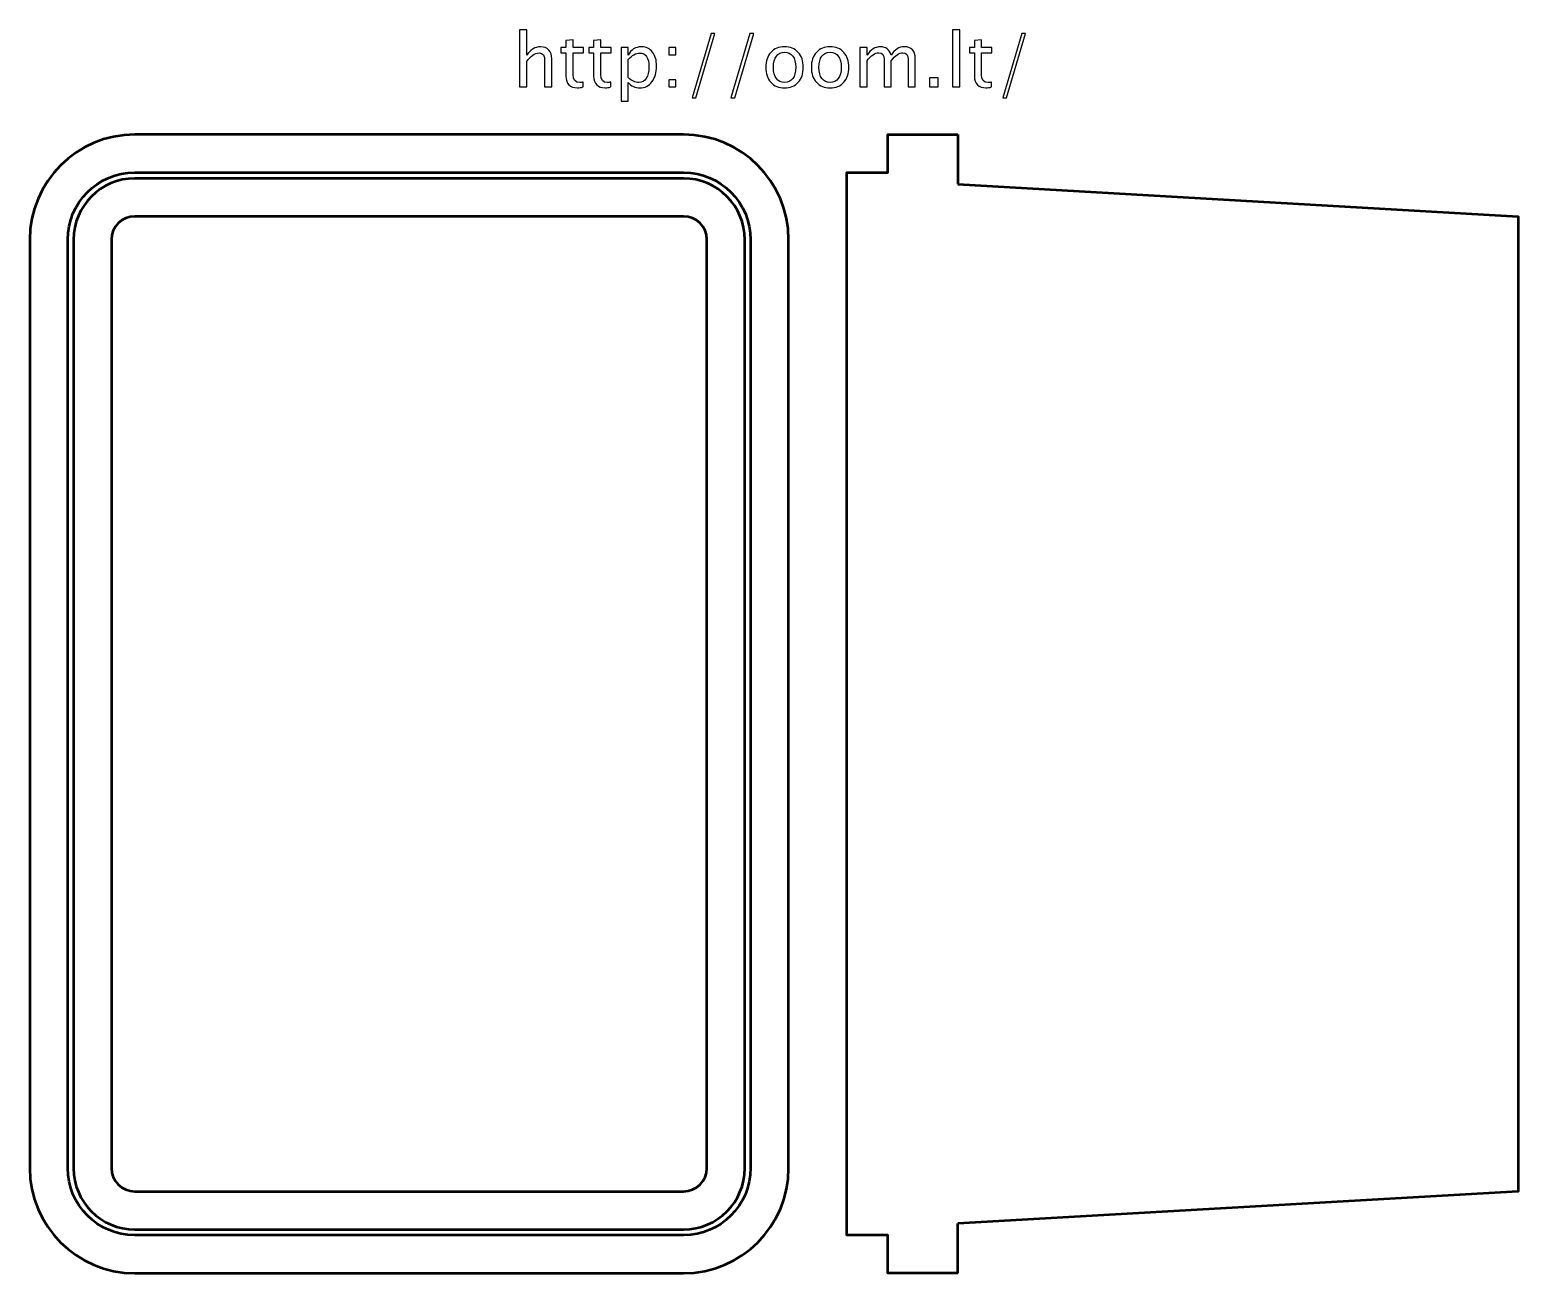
# Model space of a CAD drawing. Header units: centimetres. Extents: x -276 to 74, y -105 to 60.
# Drawn here: x -9.75 to 15.75, y 17 to 38.29 of the extents above; entities that cross this region are included whole.
import ezdxf

# ---------------------------------------------------------------- set-up
doc = ezdxf.new("R2010")
doc.units = ezdxf.units.CM
doc.header["$MEASUREMENT"] = 0
doc.layers.add('Layer 1', color=7, linetype='Continuous')

msp = doc.modelspace()

# ---------------------------------------------------------------- linework, layer by layer
at = {"layer": 'Layer 1'}
for points, knots in [([(-1.35821, 37.31573), (-1.35821, 37.31573), (-1.35821, 38.2949), (-1.35821, 38.2949), (-1.35821, 38.2949), (-1.35821, 38.2949), (-1.23629, 38.2949), (-1.23629, 38.2949), (-1.23629, 38.2949), (-1.23629, 38.2949), (-1.23629, 37.86162), (-1.23629, 37.86162), (-1.23629, 37.86162), (-1.17173, 37.95581), (-1.09257, 38.0028), (-0.99901, 38.0028), (-0.99901, 38.0028), (-0.94017, 38.0028), (-0.89339, 37.98439), (-0.85889, 37.94734), (-0.85889, 37.94734), (-0.82439, 37.91051), (-0.80703, 37.86077), (-0.80703, 37.79854), (-0.80703, 37.79854), (-0.80703, 37.79854), (-0.80703, 37.31573), (-0.80703, 37.31573), (-0.80703, 37.31573), (-0.80703, 37.31573), (-0.92895, 37.31573), (-0.92895, 37.31573), (-0.92895, 37.31573), (-0.92895, 37.31573), (-0.92895, 37.75875), (-0.92895, 37.75875), (-0.92895, 37.75875), (-0.92895, 37.8087), (-0.93636, 37.84426), (-0.95096, 37.86543), (-0.95096, 37.86543), (-0.96578, 37.88681), (-0.99012, 37.89739), (-1.0242, 37.89739), (-1.0242, 37.89739), (-1.09913, 37.89739), (-1.16983, 37.8485), (-1.23629, 37.75071), (-1.23629, 37.75071), (-1.23629, 37.75071), (-1.23629, 37.31573), (-1.23629, 37.31573), (-1.23629, 37.31573), (-1.23629, 37.31573), (-1.35821, 37.31573), (-1.35821, 37.31573)], [0, 0, 0, 0, 0.06666667, 0.06666667, 0.06666667, 0.06666667, 0.13333333, 0.13333333, 0.13333333, 0.13333333, 0.2, 0.2, 0.2, 0.2, 0.26666667, 0.26666667, 0.26666667, 0.26666667, 0.33333333, 0.33333333, 0.33333333, 0.33333333, 0.4, 0.4, 0.4, 0.4, 0.46666667, 0.46666667, 0.46666667, 0.46666667, 0.53333333, 0.53333333, 0.53333333, 0.53333333, 0.6, 0.6, 0.6, 0.6, 0.66666667, 0.66666667, 0.66666667, 0.66666667, 0.73333333, 0.73333333, 0.73333333, 0.73333333, 0.8, 0.8, 0.8, 0.8, 0.86666667, 0.86666667, 0.86666667, 0.86666667, 1, 1, 1, 1]), ([(6.06069, 37.31573), (6.06069, 37.31573), (6.06069, 38.2949), (6.06069, 38.2949), (6.06069, 38.2949), (6.06069, 38.2949), (6.18261, 38.2949), (6.18261, 38.2949), (6.18261, 38.2949), (6.18261, 38.2949), (6.18261, 37.31573), (6.18261, 37.31573), (6.18261, 37.31573), (6.18261, 37.31573), (6.06069, 37.31573), (6.06069, 37.31573)], [0, 0, 0, 0, 0.2, 0.2, 0.2, 0.2, 0.4, 0.4, 0.4, 0.4, 0.6, 0.6, 0.6, 0.6, 1, 1, 1, 1]), ([(-0.26897, 37.31594), (-0.30665, 37.30557), (-0.33945, 37.30049), (-0.36718, 37.30049), (-0.36718, 37.30049), (-0.42941, 37.30049), (-0.47788, 37.31827), (-0.5126, 37.35383), (-0.5126, 37.35383), (-0.54752, 37.38939), (-0.56488, 37.43871), (-0.56488, 37.502), (-0.56488, 37.502), (-0.56488, 37.502), (-0.56488, 37.89739), (-0.56488, 37.89739), (-0.56488, 37.89739), (-0.56488, 37.89739), (-0.64912, 37.89739), (-0.64912, 37.89739), (-0.64912, 37.89739), (-0.64912, 37.89739), (-0.64912, 37.98883), (-0.64912, 37.98883), (-0.64912, 37.98883), (-0.64912, 37.98883), (-0.56488, 37.98883), (-0.56488, 37.98883), (-0.56488, 37.98883), (-0.56488, 37.98883), (-0.56488, 38.11054), (-0.56488, 38.11054), (-0.56488, 38.11054), (-0.56488, 38.11054), (-0.44296, 38.12218), (-0.44296, 38.12218), (-0.44296, 38.12218), (-0.44296, 38.12218), (-0.44296, 37.98883), (-0.44296, 37.98883), (-0.44296, 37.98883), (-0.44296, 37.98883), (-0.26643, 37.98883), (-0.26643, 37.98883), (-0.26643, 37.98883), (-0.26643, 37.98883), (-0.26643, 37.89739), (-0.26643, 37.89739), (-0.26643, 37.89739), (-0.26643, 37.89739), (-0.44296, 37.89739), (-0.44296, 37.89739), (-0.44296, 37.89739), (-0.44296, 37.89739), (-0.44296, 37.52401), (-0.44296, 37.52401), (-0.44296, 37.52401), (-0.44296, 37.43596), (-0.40465, 37.39193), (-0.32824, 37.39193), (-0.32824, 37.39193), (-0.31194, 37.39193), (-0.29225, 37.39468), (-0.26897, 37.39997), (-0.26897, 37.39997), (-0.26897, 37.39997), (-0.26897, 37.31594), (-0.26897, 37.31594)], [0, 0, 0, 0, 0.05555556, 0.05555556, 0.05555556, 0.05555556, 0.11111111, 0.11111111, 0.11111111, 0.11111111, 0.16666667, 0.16666667, 0.16666667, 0.16666667, 0.22222222, 0.22222222, 0.22222222, 0.22222222, 0.27777778, 0.27777778, 0.27777778, 0.27777778, 0.33333333, 0.33333333, 0.33333333, 0.33333333, 0.38888889, 0.38888889, 0.38888889, 0.38888889, 0.44444444, 0.44444444, 0.44444444, 0.44444444, 0.5, 0.5, 0.5, 0.5, 0.55555556, 0.55555556, 0.55555556, 0.55555556, 0.61111111, 0.61111111, 0.61111111, 0.61111111, 0.66666667, 0.66666667, 0.66666667, 0.66666667, 0.72222222, 0.72222222, 0.72222222, 0.72222222, 0.77777778, 0.77777778, 0.77777778, 0.77777778, 0.83333333, 0.83333333, 0.83333333, 0.83333333, 0.88888889, 0.88888889, 0.88888889, 0.88888889, 1, 1, 1, 1]), ([(0.20601, 37.31594), (0.16833, 37.30557), (0.13553, 37.30049), (0.1078, 37.30049), (0.1078, 37.30049), (0.04557, 37.30049), (-0.0029, 37.31827), (-0.03762, 37.35383), (-0.03762, 37.35383), (-0.07254, 37.38939), (-0.0899, 37.43871), (-0.0899, 37.502), (-0.0899, 37.502), (-0.0899, 37.502), (-0.0899, 37.89739), (-0.0899, 37.89739), (-0.0899, 37.89739), (-0.0899, 37.89739), (-0.17414, 37.89739), (-0.17414, 37.89739), (-0.17414, 37.89739), (-0.17414, 37.89739), (-0.17414, 37.98883), (-0.17414, 37.98883), (-0.17414, 37.98883), (-0.17414, 37.98883), (-0.0899, 37.98883), (-0.0899, 37.98883), (-0.0899, 37.98883), (-0.0899, 37.98883), (-0.0899, 38.11054), (-0.0899, 38.11054), (-0.0899, 38.11054), (-0.0899, 38.11054), (0.03202, 38.12218), (0.03202, 38.12218), (0.03202, 38.12218), (0.03202, 38.12218), (0.03202, 37.98883), (0.03202, 37.98883), (0.03202, 37.98883), (0.03202, 37.98883), (0.20855, 37.98883), (0.20855, 37.98883), (0.20855, 37.98883), (0.20855, 37.98883), (0.20855, 37.89739), (0.20855, 37.89739), (0.20855, 37.89739), (0.20855, 37.89739), (0.03202, 37.89739), (0.03202, 37.89739), (0.03202, 37.89739), (0.03202, 37.89739), (0.03202, 37.52401), (0.03202, 37.52401), (0.03202, 37.52401), (0.03202, 37.43596), (0.07033, 37.39193), (0.14674, 37.39193), (0.14674, 37.39193), (0.16304, 37.39193), (0.18273, 37.39468), (0.20601, 37.39997), (0.20601, 37.39997), (0.20601, 37.39997), (0.20601, 37.31594), (0.20601, 37.31594)], [0, 0, 0, 0, 0.05555556, 0.05555556, 0.05555556, 0.05555556, 0.11111111, 0.11111111, 0.11111111, 0.11111111, 0.16666667, 0.16666667, 0.16666667, 0.16666667, 0.22222222, 0.22222222, 0.22222222, 0.22222222, 0.27777778, 0.27777778, 0.27777778, 0.27777778, 0.33333333, 0.33333333, 0.33333333, 0.33333333, 0.38888889, 0.38888889, 0.38888889, 0.38888889, 0.44444444, 0.44444444, 0.44444444, 0.44444444, 0.5, 0.5, 0.5, 0.5, 0.55555556, 0.55555556, 0.55555556, 0.55555556, 0.61111111, 0.61111111, 0.61111111, 0.61111111, 0.66666667, 0.66666667, 0.66666667, 0.66666667, 0.72222222, 0.72222222, 0.72222222, 0.72222222, 0.77777778, 0.77777778, 0.77777778, 0.77777778, 0.83333333, 0.83333333, 0.83333333, 0.83333333, 0.88888889, 0.88888889, 0.88888889, 0.88888889, 1, 1, 1, 1]), ([(0.38, 37.07062), (0.38, 37.07062), (0.38, 37.98883), (0.38, 37.98883), (0.38, 37.98883), (0.38, 37.98883), (0.50192, 37.98883), (0.50192, 37.98883), (0.50192, 37.98883), (0.50192, 37.98883), (0.50192, 37.86162), (0.50192, 37.86162), (0.50192, 37.86162), (0.55187, 37.95581), (0.62702, 38.0028), (0.72713, 38.0028), (0.72713, 38.0028), (0.8082, 38.0028), (0.87191, 37.97338), (0.91848, 37.91432), (0.91848, 37.91432), (0.96505, 37.85527), (0.98833, 37.77462), (0.98833, 37.67239), (0.98833, 37.67239), (0.98833, 37.56105), (0.96187, 37.47109), (0.90917, 37.40294), (0.90917, 37.40294), (0.85646, 37.33457), (0.78704, 37.30049), (0.7011, 37.30049), (0.7011, 37.30049), (0.6213, 37.30049), (0.55484, 37.33097), (0.50192, 37.39214), (0.50192, 37.39214), (0.50192, 37.39214), (0.50192, 37.07062), (0.50192, 37.07062), (0.50192, 37.07062), (0.50192, 37.07062), (0.38, 37.07062), (0.38, 37.07062)], [0, 0, 0, 0, 0.08333333, 0.08333333, 0.08333333, 0.08333333, 0.16666667, 0.16666667, 0.16666667, 0.16666667, 0.25, 0.25, 0.25, 0.25, 0.33333333, 0.33333333, 0.33333333, 0.33333333, 0.41666667, 0.41666667, 0.41666667, 0.41666667, 0.5, 0.5, 0.5, 0.5, 0.58333333, 0.58333333, 0.58333333, 0.58333333, 0.66666667, 0.66666667, 0.66666667, 0.66666667, 0.75, 0.75, 0.75, 0.75, 0.83333333, 0.83333333, 0.83333333, 0.83333333, 1, 1, 1, 1]), ([(1.59623, 37.13158), (1.59623, 37.13158), (1.92283, 38.23394), (1.92283, 38.23394), (1.92283, 38.23394), (1.92283, 38.23394), (1.98739, 38.23394), (1.98739, 38.23394), (1.98739, 38.23394), (1.98739, 38.23394), (1.66079, 37.13158), (1.66079, 37.13158), (1.66079, 37.13158), (1.66079, 37.13158), (1.59623, 37.13158), (1.59623, 37.13158)], [0, 0, 0, 0, 0.2, 0.2, 0.2, 0.2, 0.4, 0.4, 0.4, 0.4, 0.6, 0.6, 0.6, 0.6, 1, 1, 1, 1]), ([(2.26213, 37.13158), (2.26213, 37.13158), (2.58873, 38.23394), (2.58873, 38.23394), (2.58873, 38.23394), (2.58873, 38.23394), (2.65329, 38.23394), (2.65329, 38.23394), (2.65329, 38.23394), (2.65329, 38.23394), (2.32669, 37.13158), (2.32669, 37.13158), (2.32669, 37.13158), (2.32669, 37.13158), (2.26213, 37.13158), (2.26213, 37.13158)], [0, 0, 0, 0, 0.2, 0.2, 0.2, 0.2, 0.4, 0.4, 0.4, 0.4, 0.6, 0.6, 0.6, 0.6, 1, 1, 1, 1]), ([(3.18076, 37.30049), (3.08191, 37.30049), (3.0036, 37.33203), (2.94602, 37.39511), (2.94602, 37.39511), (2.88824, 37.45818), (2.85945, 37.54391), (2.85945, 37.65207), (2.85945, 37.65207), (2.85945, 37.76002), (2.88824, 37.84553), (2.94602, 37.9084), (2.94602, 37.9084), (3.0036, 37.97126), (3.08191, 38.0028), (3.18076, 38.0028), (3.18076, 38.0028), (3.27961, 38.0028), (3.35793, 37.97126), (3.4155, 37.9084), (3.4155, 37.9084), (3.47328, 37.84553), (3.50207, 37.76002), (3.50207, 37.65207), (3.50207, 37.65207), (3.50207, 37.54391), (3.47328, 37.45818), (3.4155, 37.39511), (3.4155, 37.39511), (3.35793, 37.33203), (3.27961, 37.30049), (3.18076, 37.30049)], [0, 0, 0, 0, 0.11111111, 0.11111111, 0.11111111, 0.11111111, 0.22222222, 0.22222222, 0.22222222, 0.22222222, 0.33333333, 0.33333333, 0.33333333, 0.33333333, 0.44444444, 0.44444444, 0.44444444, 0.44444444, 0.55555556, 0.55555556, 0.55555556, 0.55555556, 0.66666667, 0.66666667, 0.66666667, 0.66666667, 0.77777778, 0.77777778, 0.77777778, 0.77777778, 1, 1, 1, 1]), ([(3.96096, 37.30049), (3.86211, 37.30049), (3.7838, 37.33203), (3.72622, 37.39511), (3.72622, 37.39511), (3.66844, 37.45818), (3.63965, 37.54391), (3.63965, 37.65207), (3.63965, 37.65207), (3.63965, 37.76002), (3.66844, 37.84553), (3.72622, 37.9084), (3.72622, 37.9084), (3.7838, 37.97126), (3.86211, 38.0028), (3.96096, 38.0028), (3.96096, 38.0028), (4.05981, 38.0028), (4.13813, 37.97126), (4.1957, 37.9084), (4.1957, 37.9084), (4.25348, 37.84553), (4.28227, 37.76002), (4.28227, 37.65207), (4.28227, 37.65207), (4.28227, 37.54391), (4.25348, 37.45818), (4.1957, 37.39511), (4.1957, 37.39511), (4.13813, 37.33203), (4.05981, 37.30049), (3.96096, 37.30049)], [0, 0, 0, 0, 0.11111111, 0.11111111, 0.11111111, 0.11111111, 0.22222222, 0.22222222, 0.22222222, 0.22222222, 0.33333333, 0.33333333, 0.33333333, 0.33333333, 0.44444444, 0.44444444, 0.44444444, 0.44444444, 0.55555556, 0.55555556, 0.55555556, 0.55555556, 0.66666667, 0.66666667, 0.66666667, 0.66666667, 0.77777778, 0.77777778, 0.77777778, 0.77777778, 1, 1, 1, 1]), ([(4.47319, 37.31573), (4.47319, 37.31573), (4.47319, 37.98883), (4.47319, 37.98883), (4.47319, 37.98883), (4.47319, 37.98883), (4.59511, 37.98883), (4.59511, 37.98883), (4.59511, 37.98883), (4.59511, 37.98883), (4.59511, 37.86162), (4.59511, 37.86162), (4.59511, 37.86162), (4.65459, 37.95581), (4.73079, 38.0028), (4.82413, 38.0028), (4.82413, 38.0028), (4.91409, 38.0028), (4.97526, 37.95581), (5.00786, 37.86162), (5.00786, 37.86162), (5.06565, 37.95666), (5.141, 38.00407), (5.2335, 38.00407), (5.2335, 38.00407), (5.29255, 38.00407), (5.33848, 37.98671), (5.37129, 37.95179), (5.37129, 37.95179), (5.4041, 37.91686), (5.42061, 37.86797), (5.42061, 37.8051), (5.42061, 37.8051), (5.42061, 37.8051), (5.42061, 37.31573), (5.42061, 37.31573), (5.42061, 37.31573), (5.42061, 37.31573), (5.29869, 37.31573), (5.29869, 37.31573), (5.29869, 37.31573), (5.29869, 37.31573), (5.29869, 37.785), (5.29869, 37.785), (5.29869, 37.785), (5.29869, 37.86162), (5.26821, 37.89993), (5.20725, 37.89993), (5.20725, 37.89993), (5.14396, 37.89993), (5.0775, 37.85527), (5.00786, 37.76573), (5.00786, 37.76573), (5.00786, 37.76573), (5.00786, 37.31573), (5.00786, 37.31573), (5.00786, 37.31573), (5.00786, 37.31573), (4.88594, 37.31573), (4.88594, 37.31573), (4.88594, 37.31573), (4.88594, 37.31573), (4.88594, 37.78542), (4.88594, 37.78542), (4.88594, 37.78542), (4.88594, 37.86268), (4.85504, 37.9012), (4.79302, 37.9012), (4.79302, 37.9012), (4.73142, 37.9012), (4.66538, 37.85633), (4.59511, 37.76637), (4.59511, 37.76637), (4.59511, 37.76637), (4.59511, 37.31573), (4.59511, 37.31573), (4.59511, 37.31573), (4.59511, 37.31573), (4.47319, 37.31573), (4.47319, 37.31573)], [0, 0, 0, 0, 0.04761905, 0.04761905, 0.04761905, 0.04761905, 0.0952381, 0.0952381, 0.0952381, 0.0952381, 0.14285714, 0.14285714, 0.14285714, 0.14285714, 0.19047619, 0.19047619, 0.19047619, 0.19047619, 0.23809524, 0.23809524, 0.23809524, 0.23809524, 0.28571429, 0.28571429, 0.28571429, 0.28571429, 0.33333333, 0.33333333, 0.33333333, 0.33333333, 0.38095238, 0.38095238, 0.38095238, 0.38095238, 0.42857143, 0.42857143, 0.42857143, 0.42857143, 0.47619048, 0.47619048, 0.47619048, 0.47619048, 0.52380952, 0.52380952, 0.52380952, 0.52380952, 0.57142857, 0.57142857, 0.57142857, 0.57142857, 0.61904762, 0.61904762, 0.61904762, 0.61904762, 0.66666667, 0.66666667, 0.66666667, 0.66666667, 0.71428571, 0.71428571, 0.71428571, 0.71428571, 0.76190476, 0.76190476, 0.76190476, 0.76190476, 0.80952381, 0.80952381, 0.80952381, 0.80952381, 0.85714286, 0.85714286, 0.85714286, 0.85714286, 0.9047619, 0.9047619, 0.9047619, 0.9047619, 1, 1, 1, 1]), ([(6.72871, 37.31594), (6.69103, 37.30557), (6.65823, 37.30049), (6.6305, 37.30049), (6.6305, 37.30049), (6.56827, 37.30049), (6.5198, 37.31827), (6.48508, 37.35383), (6.48508, 37.35383), (6.45016, 37.38939), (6.4328, 37.43871), (6.4328, 37.502), (6.4328, 37.502), (6.4328, 37.502), (6.4328, 37.89739), (6.4328, 37.89739), (6.4328, 37.89739), (6.4328, 37.89739), (6.34856, 37.89739), (6.34856, 37.89739), (6.34856, 37.89739), (6.34856, 37.89739), (6.34856, 37.98883), (6.34856, 37.98883), (6.34856, 37.98883), (6.34856, 37.98883), (6.4328, 37.98883), (6.4328, 37.98883), (6.4328, 37.98883), (6.4328, 37.98883), (6.4328, 38.11054), (6.4328, 38.11054), (6.4328, 38.11054), (6.4328, 38.11054), (6.55472, 38.12218), (6.55472, 38.12218), (6.55472, 38.12218), (6.55472, 38.12218), (6.55472, 37.98883), (6.55472, 37.98883), (6.55472, 37.98883), (6.55472, 37.98883), (6.73125, 37.98883), (6.73125, 37.98883), (6.73125, 37.98883), (6.73125, 37.98883), (6.73125, 37.89739), (6.73125, 37.89739), (6.73125, 37.89739), (6.73125, 37.89739), (6.55472, 37.89739), (6.55472, 37.89739), (6.55472, 37.89739), (6.55472, 37.89739), (6.55472, 37.52401), (6.55472, 37.52401), (6.55472, 37.52401), (6.55472, 37.43596), (6.59303, 37.39193), (6.66944, 37.39193), (6.66944, 37.39193), (6.68574, 37.39193), (6.70543, 37.39468), (6.72871, 37.39997), (6.72871, 37.39997), (6.72871, 37.39997), (6.72871, 37.31594), (6.72871, 37.31594)], [0, 0, 0, 0, 0.05555556, 0.05555556, 0.05555556, 0.05555556, 0.11111111, 0.11111111, 0.11111111, 0.11111111, 0.16666667, 0.16666667, 0.16666667, 0.16666667, 0.22222222, 0.22222222, 0.22222222, 0.22222222, 0.27777778, 0.27777778, 0.27777778, 0.27777778, 0.33333333, 0.33333333, 0.33333333, 0.33333333, 0.38888889, 0.38888889, 0.38888889, 0.38888889, 0.44444444, 0.44444444, 0.44444444, 0.44444444, 0.5, 0.5, 0.5, 0.5, 0.55555556, 0.55555556, 0.55555556, 0.55555556, 0.61111111, 0.61111111, 0.61111111, 0.61111111, 0.66666667, 0.66666667, 0.66666667, 0.66666667, 0.72222222, 0.72222222, 0.72222222, 0.72222222, 0.77777778, 0.77777778, 0.77777778, 0.77777778, 0.83333333, 0.83333333, 0.83333333, 0.83333333, 0.88888889, 0.88888889, 0.88888889, 0.88888889, 1, 1, 1, 1]), ([(6.91794, 37.13158), (6.91794, 37.13158), (7.24454, 38.23394), (7.24454, 38.23394), (7.24454, 38.23394), (7.24454, 38.23394), (7.3091, 38.23394), (7.3091, 38.23394), (7.3091, 38.23394), (7.3091, 38.23394), (6.9825, 37.13158), (6.9825, 37.13158), (6.9825, 37.13158), (6.9825, 37.13158), (6.91794, 37.13158), (6.91794, 37.13158)], [0, 0, 0, 0, 0.2, 0.2, 0.2, 0.2, 0.4, 0.4, 0.4, 0.4, 0.6, 0.6, 0.6, 0.6, 1, 1, 1, 1]), ([(0.50192, 37.47617), (0.56479, 37.42008), (0.62469, 37.39193), (0.68163, 37.39193), (0.68163, 37.39193), (0.73772, 37.39193), (0.78111, 37.41543), (0.81159, 37.4622), (0.81159, 37.4622), (0.84228, 37.50898), (0.85752, 37.57481), (0.85752, 37.6599), (0.85752, 37.6599), (0.85752, 37.81738), (0.80545, 37.89612), (0.70131, 37.89612), (0.70131, 37.89612), (0.63315, 37.89612), (0.56669, 37.85929), (0.50192, 37.78542), (0.50192, 37.78542), (0.50192, 37.78542), (0.50192, 37.47617), (0.50192, 37.47617)], [0, 0, 0, 0, 0.14285714, 0.14285714, 0.14285714, 0.14285714, 0.28571429, 0.28571429, 0.28571429, 0.28571429, 0.42857143, 0.42857143, 0.42857143, 0.42857143, 0.57142857, 0.57142857, 0.57142857, 0.57142857, 0.71428571, 0.71428571, 0.71428571, 0.71428571, 1, 1, 1, 1]), ([(1.19703, 37.86691), (1.19703, 37.86691), (1.19703, 37.98883), (1.19703, 37.98883), (1.19703, 37.98883), (1.19703, 37.98883), (1.31895, 37.98883), (1.31895, 37.98883), (1.31895, 37.98883), (1.31895, 37.98883), (1.31895, 37.86691), (1.31895, 37.86691), (1.31895, 37.86691), (1.31895, 37.86691), (1.19703, 37.86691), (1.19703, 37.86691)], [0, 0, 0, 0, 0.2, 0.2, 0.2, 0.2, 0.4, 0.4, 0.4, 0.4, 0.6, 0.6, 0.6, 0.6, 1, 1, 1, 1]), ([(3.18055, 37.39193), (3.24087, 37.39193), (3.28786, 37.41458), (3.32131, 37.46009), (3.32131, 37.46009), (3.35454, 37.50538), (3.37126, 37.56952), (3.37126, 37.65207), (3.37126, 37.65207), (3.37126, 37.73441), (3.35454, 37.79833), (3.32131, 37.84363), (3.32131, 37.84363), (3.28786, 37.88871), (3.24087, 37.91136), (3.18055, 37.91136), (3.18055, 37.91136), (3.12001, 37.91136), (3.07302, 37.88871), (3.04, 37.84363), (3.04, 37.84363), (3.00677, 37.79833), (2.99026, 37.73441), (2.99026, 37.65207), (2.99026, 37.65207), (2.99026, 37.56952), (3.00677, 37.50538), (3.04, 37.46009), (3.04, 37.46009), (3.07302, 37.41458), (3.12001, 37.39193), (3.18055, 37.39193)], [0, 0, 0, 0, 0.11111111, 0.11111111, 0.11111111, 0.11111111, 0.22222222, 0.22222222, 0.22222222, 0.22222222, 0.33333333, 0.33333333, 0.33333333, 0.33333333, 0.44444444, 0.44444444, 0.44444444, 0.44444444, 0.55555556, 0.55555556, 0.55555556, 0.55555556, 0.66666667, 0.66666667, 0.66666667, 0.66666667, 0.77777778, 0.77777778, 0.77777778, 0.77777778, 1, 1, 1, 1]), ([(3.96075, 37.39193), (4.02107, 37.39193), (4.06806, 37.41458), (4.10151, 37.46009), (4.10151, 37.46009), (4.13474, 37.50538), (4.15146, 37.56952), (4.15146, 37.65207), (4.15146, 37.65207), (4.15146, 37.73441), (4.13474, 37.79833), (4.10151, 37.84363), (4.10151, 37.84363), (4.06806, 37.88871), (4.02107, 37.91136), (3.96075, 37.91136), (3.96075, 37.91136), (3.90021, 37.91136), (3.85322, 37.88871), (3.8202, 37.84363), (3.8202, 37.84363), (3.78697, 37.79833), (3.77046, 37.73441), (3.77046, 37.65207), (3.77046, 37.65207), (3.77046, 37.56952), (3.78697, 37.50538), (3.8202, 37.46009), (3.8202, 37.46009), (3.85322, 37.41458), (3.90021, 37.39193), (3.96075, 37.39193)], [0, 0, 0, 0, 0.11111111, 0.11111111, 0.11111111, 0.11111111, 0.22222222, 0.22222222, 0.22222222, 0.22222222, 0.33333333, 0.33333333, 0.33333333, 0.33333333, 0.44444444, 0.44444444, 0.44444444, 0.44444444, 0.55555556, 0.55555556, 0.55555556, 0.55555556, 0.66666667, 0.66666667, 0.66666667, 0.66666667, 0.77777778, 0.77777778, 0.77777778, 0.77777778, 1, 1, 1, 1]), ([(1.19703, 37.31573), (1.19703, 37.31573), (1.19703, 37.43765), (1.19703, 37.43765), (1.19703, 37.43765), (1.19703, 37.43765), (1.31895, 37.43765), (1.31895, 37.43765), (1.31895, 37.43765), (1.31895, 37.43765), (1.31895, 37.31573), (1.31895, 37.31573), (1.31895, 37.31573), (1.31895, 37.31573), (1.19703, 37.31573), (1.19703, 37.31573)], [0, 0, 0, 0, 0.2, 0.2, 0.2, 0.2, 0.4, 0.4, 0.4, 0.4, 0.6, 0.6, 0.6, 0.6, 1, 1, 1, 1]), ([(5.66149, 37.31573), (5.66149, 37.31573), (5.66149, 37.4694), (5.66149, 37.4694), (5.66149, 37.4694), (5.66149, 37.4694), (5.81516, 37.4694), (5.81516, 37.4694), (5.81516, 37.4694), (5.81516, 37.4694), (5.81516, 37.31573), (5.81516, 37.31573), (5.81516, 37.31573), (5.81516, 37.31573), (5.66149, 37.31573), (5.66149, 37.31573)], [0, 0, 0, 0, 0.2, 0.2, 0.2, 0.2, 0.4, 0.4, 0.4, 0.4, 0.6, 0.6, 0.6, 0.6, 1, 1, 1, 1])]:
    msp.add_open_spline(points, degree=3, knots=knots, dxfattribs=at)
at = {"layer": 'Layer 1', "lineweight": 53}
for points, knots in [([(1.45, 17), (1.45, 17), (-7.95, 17), (-7.95, 17), (-7.95, 17), (-8.94411, 17), (-9.75, 17.80589), (-9.75, 18.8), (-9.75, 18.8), (-9.75, 18.8), (-9.75, 34.7), (-9.75, 34.7), (-9.75, 34.7), (-9.75, 35.69411), (-8.94411, 36.5), (-7.95, 36.5), (-7.95, 36.5), (-7.95, 36.5), (1.45, 36.5), (1.45, 36.5), (1.45, 36.5), (2.44411, 36.5), (3.25, 35.69411), (3.25, 34.7), (3.25, 34.7), (3.25, 34.7), (3.25, 18.8), (3.25, 18.8), (3.25, 18.8), (3.25, 17.80589), (2.44411, 17), (1.45, 17)], [0, 0, 0, 0, 0.11111111, 0.11111111, 0.11111111, 0.11111111, 0.22222222, 0.22222222, 0.22222222, 0.22222222, 0.33333333, 0.33333333, 0.33333333, 0.33333333, 0.44444444, 0.44444444, 0.44444444, 0.44444444, 0.55555556, 0.55555556, 0.55555556, 0.55555556, 0.66666667, 0.66666667, 0.66666667, 0.66666667, 0.77777778, 0.77777778, 0.77777778, 0.77777778, 1, 1, 1, 1]), ([(1.45, 17), (1.45, 17), (-7.95, 17), (-7.95, 17), (-7.95, 17), (-8.94411, 17), (-9.75, 17.80589), (-9.75, 18.8), (-9.75, 18.8), (-9.75, 18.8), (-9.75, 34.7), (-9.75, 34.7), (-9.75, 34.7), (-9.75, 35.69411), (-8.94411, 36.5), (-7.95, 36.5), (-7.95, 36.5), (-7.95, 36.5), (1.45, 36.5), (1.45, 36.5), (1.45, 36.5), (2.44411, 36.5), (3.25, 35.69411), (3.25, 34.7), (3.25, 34.7), (3.25, 34.7), (3.25, 18.8), (3.25, 18.8), (3.25, 18.8), (3.25, 17.80589), (2.44411, 17), (1.45, 17)], [0, 0, 0, 0, 0.11111111, 0.11111111, 0.11111111, 0.11111111, 0.22222222, 0.22222222, 0.22222222, 0.22222222, 0.33333333, 0.33333333, 0.33333333, 0.33333333, 0.44444444, 0.44444444, 0.44444444, 0.44444444, 0.55555556, 0.55555556, 0.55555556, 0.55555556, 0.66666667, 0.66666667, 0.66666667, 0.66666667, 0.77777778, 0.77777778, 0.77777778, 0.77777778, 1, 1, 1, 1]), ([(6.14999, 17), (6.14999, 17), (4.94999, 17), (4.94999, 17), (4.94999, 17), (4.94999, 17), (4.94999, 17.65), (4.94999, 17.65), (4.94999, 17.65), (4.94999, 17.65), (4.25, 17.65), (4.25, 17.65), (4.25, 17.65), (4.25, 17.65), (4.25, 35.85), (4.25, 35.85), (4.25, 35.85), (4.25, 35.85), (4.94999, 35.85), (4.94999, 35.85), (4.94999, 35.85), (4.94999, 35.85), (4.94999, 36.5), (4.94999, 36.5), (4.94999, 36.5), (4.94999, 36.5), (6.14999, 36.5), (6.14999, 36.5)], [0, 0, 0, 0, 0.125, 0.125, 0.125, 0.125, 0.25, 0.25, 0.25, 0.25, 0.375, 0.375, 0.375, 0.375, 0.5, 0.5, 0.5, 0.5, 0.625, 0.625, 0.625, 0.625, 0.75, 0.75, 0.75, 0.75, 1, 1, 1, 1]), ([(2.6, 18.8), (2.6, 18.8), (2.6, 34.7), (2.6, 34.7), (2.6, 34.7), (2.6, 35.33513), (2.08513, 35.85), (1.45, 35.85), (1.45, 35.85), (1.45, 35.85), (-7.95, 35.85), (-7.95, 35.85), (-7.95, 35.85), (-8.58513, 35.85), (-9.1, 35.33513), (-9.1, 34.7), (-9.1, 34.7), (-9.1, 34.7), (-9.1, 18.8), (-9.1, 18.8), (-9.1, 18.8), (-9.1, 18.16487), (-8.58513, 17.65), (-7.95, 17.65), (-7.95, 17.65), (-7.95, 17.65), (1.45, 17.65), (1.45, 17.65), (1.45, 17.65), (2.08513, 17.65), (2.6, 18.16487), (2.6, 18.8)], [0, 0, 0, 0, 0.11111111, 0.11111111, 0.11111111, 0.11111111, 0.22222222, 0.22222222, 0.22222222, 0.22222222, 0.33333333, 0.33333333, 0.33333333, 0.33333333, 0.44444444, 0.44444444, 0.44444444, 0.44444444, 0.55555556, 0.55555556, 0.55555556, 0.55555556, 0.66666667, 0.66666667, 0.66666667, 0.66666667, 0.77777778, 0.77777778, 0.77777778, 0.77777778, 1, 1, 1, 1]), ([(1.45, 17.75), (1.45, 17.75), (-7.95, 17.75), (-7.95, 17.75), (-7.95, 17.75), (-8.5299, 17.75), (-9, 18.2201), (-9, 18.8), (-9, 18.8), (-9, 18.8), (-9, 34.7), (-9, 34.7), (-9, 34.7), (-9, 35.2799), (-8.5299, 35.75), (-7.95, 35.75), (-7.95, 35.75), (-7.95, 35.75), (1.45, 35.75), (1.45, 35.75), (1.45, 35.75), (2.0299, 35.75), (2.5, 35.2799), (2.5, 34.7), (2.5, 34.7), (2.5, 34.7), (2.5, 18.8), (2.5, 18.8), (2.5, 18.8), (2.5, 18.2201), (2.0299, 17.75), (1.45, 17.75)], [0, 0, 0, 0, 0.11111111, 0.11111111, 0.11111111, 0.11111111, 0.22222222, 0.22222222, 0.22222222, 0.22222222, 0.33333333, 0.33333333, 0.33333333, 0.33333333, 0.44444444, 0.44444444, 0.44444444, 0.44444444, 0.55555556, 0.55555556, 0.55555556, 0.55555556, 0.66666667, 0.66666667, 0.66666667, 0.66666667, 0.77777778, 0.77777778, 0.77777778, 0.77777778, 1, 1, 1, 1]), ([(6.14999, 35.65), (6.14999, 35.65), (15.75, 35.1), (15.75, 35.1), (15.75, 35.1), (15.75, 35.1), (15.75, 18.4), (15.75, 18.4), (15.75, 18.4), (15.75, 18.4), (6.14999, 17.85), (6.14999, 17.85)], [0, 0, 0, 0, 0.25, 0.25, 0.25, 0.25, 0.5, 0.5, 0.5, 0.5, 1, 1, 1, 1]), ([(1.45, 18.4), (1.45, 18.4), (-7.95, 18.4), (-7.95, 18.4), (-7.95, 18.4), (-8.17091, 18.4), (-8.35, 18.57909), (-8.35, 18.8), (-8.35, 18.8), (-8.35, 18.8), (-8.35, 34.7), (-8.35, 34.7), (-8.35, 34.7), (-8.35, 34.92091), (-8.17091, 35.1), (-7.95, 35.1), (-7.95, 35.1), (-7.95, 35.1), (1.45, 35.1), (1.45, 35.1), (1.45, 35.1), (1.67091, 35.1), (1.85, 34.92091), (1.85, 34.7), (1.85, 34.7), (1.85, 34.7), (1.85, 18.8), (1.85, 18.8), (1.85, 18.8), (1.85, 18.57909), (1.67091, 18.4), (1.45, 18.4)], [0, 0, 0, 0, 0.11111111, 0.11111111, 0.11111111, 0.11111111, 0.22222222, 0.22222222, 0.22222222, 0.22222222, 0.33333333, 0.33333333, 0.33333333, 0.33333333, 0.44444444, 0.44444444, 0.44444444, 0.44444444, 0.55555556, 0.55555556, 0.55555556, 0.55555556, 0.66666667, 0.66666667, 0.66666667, 0.66666667, 0.77777778, 0.77777778, 0.77777778, 0.77777778, 1, 1, 1, 1])]:
    msp.add_open_spline(points, degree=3, knots=knots, dxfattribs=at)
for points in [[(6.14999, 36.5), (6.14999, 36.5), (6.14999, 35.65), (6.14999, 35.65)], [(6.14999, 17), (6.14999, 17), (6.14999, 17.85), (6.14999, 17.85)]]:
    msp.add_open_spline(points, degree=3, dxfattribs=at)

doc.saveas('drawing.dxf')
